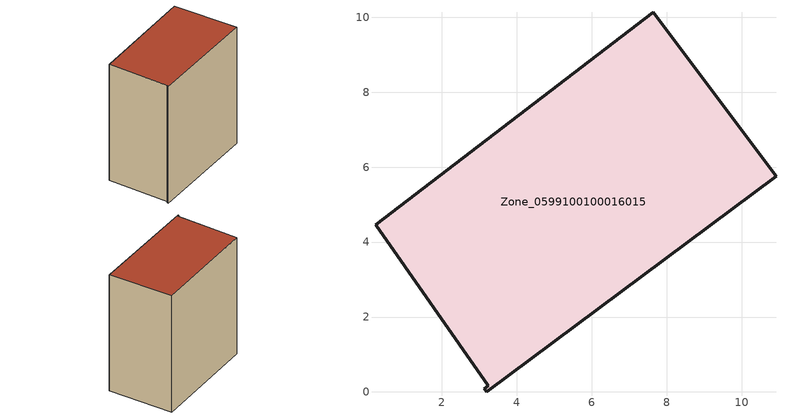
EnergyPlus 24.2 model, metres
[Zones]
Zone_0599100100016015
 floor ground (C_G): 0.23,4.46 7.63,10.14 10.91,5.75 3.19,0 3.13,0.08 3.23,0.17 z0
 wall outside (C_F): 3.19,0 10.91,5.75 7.63,10.14 0.23,4.46 3.23,0.17 3.13,0.08 3.19,0 z0:10.35
 roof outside (C_R): 0.23,4.46 3.23,0.17 3.13,0.08 3.19,0 10.91,5.75 7.63,10.14 z10.35
[BUILDING]
Pand.0599100100016015: North Axis=0; Terrain=City; Loads Convergence Tolerance Value=0.04; Temperature Convergence Tolerance Value=0.4; Solar Distribution=FullExterior; Maximum Number of Warmup Days=25; Minimum Number of Warmup Days=1
[Site:Location]
Rotterdam.The.Hague.AP_ZH_NLD Design_Conditions: Latitude=51.96; Longitude=4.45; Time Zone=1; Elevation=-4.5
[SITE:GROUNDTEMPERATURE:BUILDINGSURFACE]
18, 18, 18, 18, 18, 18, 18, 18, 18, 18, 18, 18
[MATERIAL] Thermal Absorptance=0.9; Solar Absorptance=0.7; Visible Absorptance=0.7
Name | Roughness | Thickness | Conductivity | Density | Specific Heat
G.TI.2015-2018 | MediumSmooth | 0.15 | 0.0428571 | 540 | 1210
F.TI.2015-2018 | Rough | 0.3 | 0.0666667 | 1920 | 840
R.TI.2015-2018 | MediumRough | 0.2 | 0.0333333 | 1500 | 1000
[CONSTRUCTION]
C_G: G.TI.2015-2018
C_F: F.TI.2015-2018
C_R: R.TI.2015-2018
[ZONE]
Zone_0599100100016015: Type=1; Multiplier=1; Ceiling Height=Autocalculate; Volume=Autocalculate; Floor Area=autocalculate; Part of Total Floor Area=Yes
[ZONEINFILTRATION:DESIGNFLOWRATE]
Infil_Zone_0599100100016015: Zone or ZoneList or Space or SpaceList=Zone_0599100100016015; Schedule=AlwaysOn; Design Flow Rate Calculation Method=Flow/Area; Flow Rate per Floor Area=0.0015; Constant Term Coefficient=1; Temperature Term Coefficient=0; Velocity Term Coefficient=0; Velocity Squared Term Coefficient=0
[HVACTEMPLATE:ZONE:IDEALLOADSAIRSYSTEM]
Zone_0599100100016015: Maximum Heating Supply Air Temperature=50; Minimum Cooling Supply Air Temperature=13; Maximum Heating Supply Air Humidity Ratio=0.0156; Minimum Cooling Supply Air Humidity Ratio=0.0077; Heating Limit=NoLimit; Cooling Limit=NoLimit; Dehumidification Control Type=ConstantSensibleHeatRatio; Cooling Sensible Heat Ratio=0.7; Dehumidification Setpoint=60; Humidification Control Type=None; Humidification Setpoint=30; Outdoor Air Method=None; Outdoor Air Flow Rate per Person=0.00944; Outdoor Air Flow Rate per Zone Floor Area=0; Outdoor Air Flow Rate per Zone=0; Demand Controlled Ventilation Type=None; Outdoor Air Economizer Type=NoEconomizer; Heat Recovery Type=None; Sensible Heat Recovery Effectiveness=0.7; Latent Heat Recovery Effectiveness=0.65
[ZONECONTROL:THERMOSTAT]
ThermostatControl_Zone_0599100100016015: Zone or ZoneList=Zone_0599100100016015; Control Type Schedule=DualSetpointControlType; Control 1=Thermostat_Zone_0599100100016015; Temperature Difference Between Cutout And Setpoint=0
[THERMOSTATSETPOINT:DUALSETPOINT]
Thermostat_Zone_0599100100016015: Heating Setpoint Temperature Schedule=HeatingSetpoint_Zone_0599100100016015; Cooling Setpoint Temperature Schedule=CoolingSetpoint_Zone_0599100100016015
[SCHEDULE:COMPACT]
HeatingSetpoint_Zone_0599100100016015: Through: 12/31, For: AllDays, Until: 24:00, 21
CoolingSetpoint_Zone_0599100100016015: Through: 12/31, For: AllDays, Until: 24:00, 24
DualSetpointControlType: Through: 12/31, For: AllDays, Until: 24:00, 4
AlwaysOn: Through: 12/31, For: AllDays, Until: 24:00, 1
